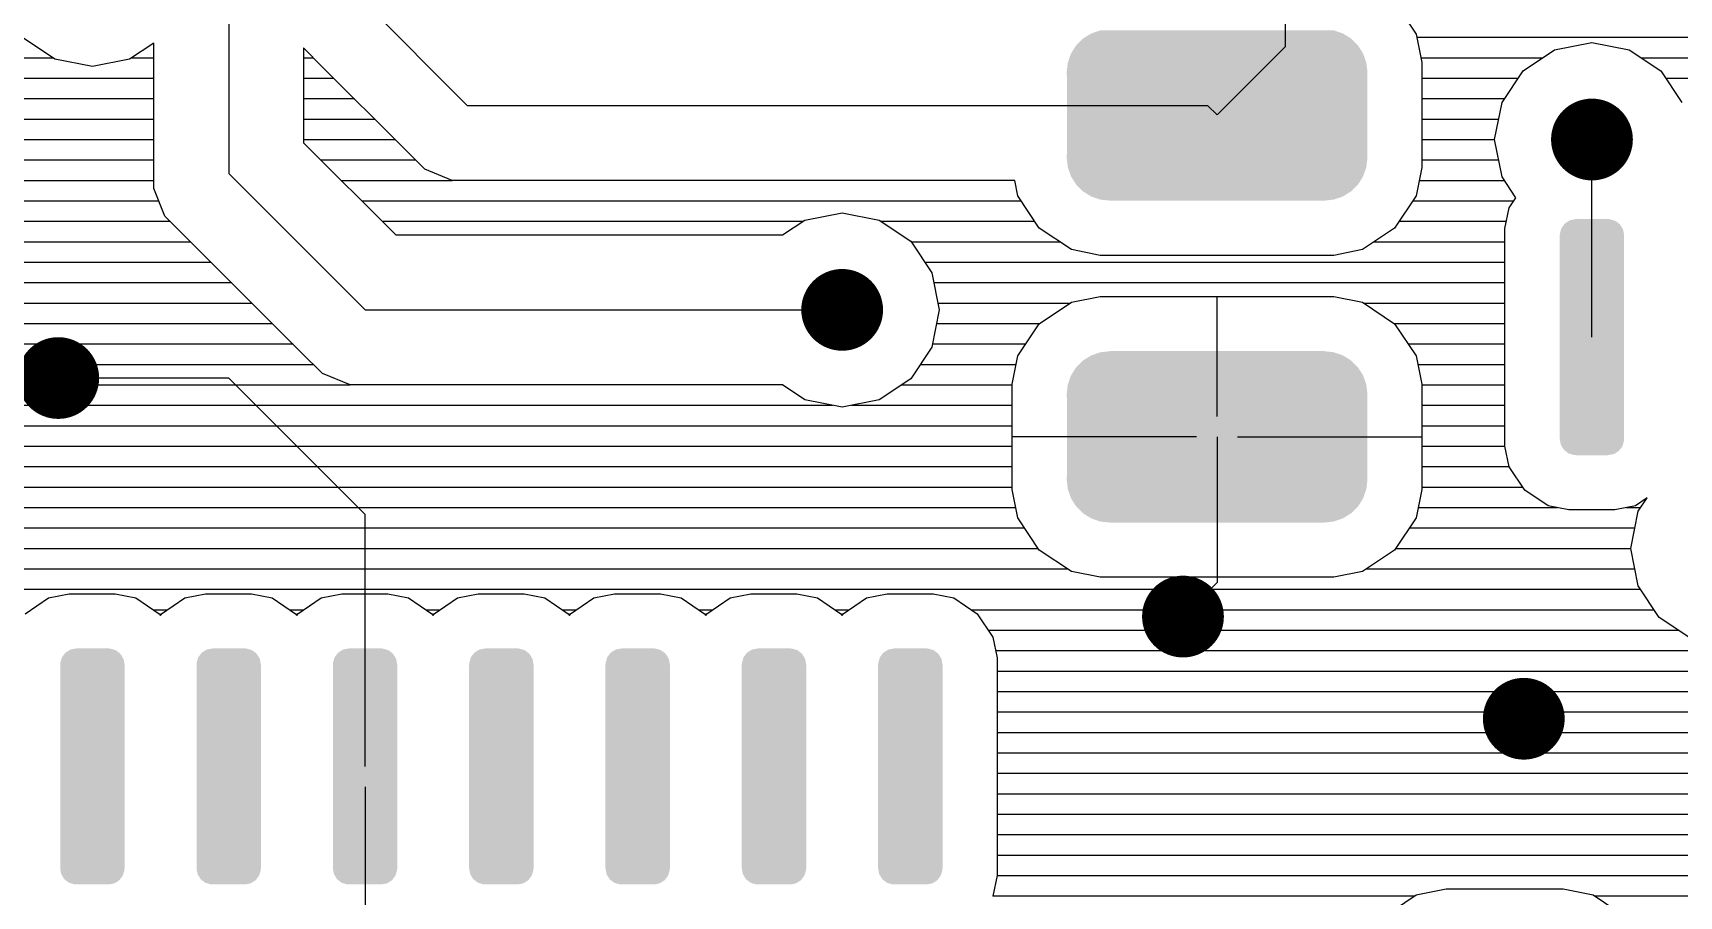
# Model space of a CAD drawing. Extents: x 295 to 953, y 10 to 290.
# Drawn here: x 656.18 to 691.45, y 187.39 to 205.89 of the extents above; entities that cross this region are included whole.
import ezdxf

# ---------------------------------------------------------------- set-up
doc = ezdxf.new("R2010")
doc.units = 0
doc.header["$LTSCALE"] = 5
doc.header["$MEASUREMENT"] = 0
doc.layers.get('0').update_dxf_attribs({"linetype": 'CONTINUOUS', "lineweight": 25})
doc.layers.add('DV-PEI-A6_TOP', color=5, linetype='CONTINUOUS')

msp = doc.modelspace()

# ---------------------------------------------------------------- linework, layer by layer
at = {"const_width": 0.876}
for points in [[(689.141, 203.603, 1), (690.018, 203.603, 1)], [(673.076, 199.952, 1), (673.952, 199.952, 1)], [(656.28, 198.491, 1), (657.156, 198.491, 1)], [(680.378, 193.379, 1), (681.255, 193.379, 1)], [(687.681, 191.189, 1), (688.557, 191.189, 1)]]:
    msp.add_lwpolyline(points, format="xyb", close=True, dxfattribs=at)
for points in [[(678.53, 205.622), (678.671, 205.763), (684.565, 205.622), (684.421, 205.763)], [(678.671, 205.763), (678.677, 205.767), (684.421, 205.763), (684.418, 205.767)], [(678.677, 205.767), (678.847, 205.874), (684.418, 205.767), (684.246, 205.874)], [(678.847, 205.874), (678.854, 205.876), (684.246, 205.874), (684.242, 205.876)], [(678.854, 205.876), (679.042, 205.942), (684.242, 205.876), (684.049, 205.942)], [(678.349, 205.252), (678.415, 205.441), (684.745, 205.252), (684.678, 205.441)], [(678.415, 205.441), (678.418, 205.447), (684.678, 205.441), (684.676, 205.447)], [(678.418, 205.447), (678.525, 205.617), (684.676, 205.447), (684.568, 205.617)], [(678.525, 205.617), (678.53, 205.622), (684.568, 205.617), (684.565, 205.622)], [(678.325, 205.046), (678.347, 205.246), (684.769, 205.046), (684.746, 205.246)], [(678.328, 204.973), (678.325, 205.046), (684.766, 204.973), (684.769, 205.046)], [(678.328, 203.285), (678.328, 204.973), (684.766, 203.285), (684.766, 204.973)], [(678.347, 205.246), (678.349, 205.252), (684.746, 205.246), (684.745, 205.252)], [(678.325, 203.212), (678.328, 203.285), (684.769, 203.212), (684.766, 203.285)], [(678.348, 203.012), (678.325, 203.212), (684.746, 203.012), (684.769, 203.212)], [(678.349, 203.006), (678.348, 203.012), (684.744, 203.006), (684.746, 203.012)], [(678.416, 202.816), (678.349, 203.006), (684.678, 202.816), (684.744, 203.006)], [(678.418, 202.811), (678.416, 202.816), (684.675, 202.811), (684.678, 202.816)], [(678.526, 202.641), (678.418, 202.811), (684.569, 202.641), (684.675, 202.811)], [(678.529, 202.636), (678.526, 202.641), (684.564, 202.636), (684.569, 202.641)], [(678.672, 202.494), (678.529, 202.636), (684.422, 202.494), (684.564, 202.636)], [(678.676, 202.49), (678.672, 202.494), (684.416, 202.49), (684.422, 202.494)], [(678.848, 202.384), (678.676, 202.49), (684.247, 202.384), (684.416, 202.49)], [(678.852, 202.381), (678.848, 202.384), (684.24, 202.381), (684.247, 202.384)], [(679.044, 202.316), (678.852, 202.381), (684.051, 202.316), (684.24, 202.381)], [(679.048, 202.315), (679.044, 202.316), (684.04, 202.315), (684.051, 202.316)], [(679.248, 202.293), (679.048, 202.315), (683.846, 202.293), (684.04, 202.315)], [(679.248, 202.289), (679.248, 202.293), (683.846, 202.289), (683.846, 202.293)], [(688.927, 201.707), (688.985, 201.784), (690.227, 201.707), (690.179, 201.784)], [(688.985, 201.784), (689.003, 201.808), (690.179, 201.784), (690.149, 201.808)], [(689.003, 201.808), (689.089, 201.861), (690.149, 201.808), (690.079, 201.861)], [(689.089, 201.861), (689.111, 201.874), (690.079, 201.861), (690.032, 201.874)], [(689.111, 201.874), (689.226, 201.896), (690.032, 201.874), (689.957, 201.896)], [(689.226, 201.896), (689.235, 201.897), (689.957, 201.896), (689.924, 201.897)], [(688.89, 201.552), (688.892, 201.585), (690.269, 201.552), (690.263, 201.585)], [(688.89, 197.183), (688.89, 201.552), (690.269, 197.183), (690.269, 201.552)], [(688.892, 201.585), (688.918, 201.677), (690.263, 201.585), (690.246, 201.677)], [(688.918, 201.677), (688.927, 201.707), (690.246, 201.677), (690.227, 201.707)], [(678.677, 198.868), (678.847, 198.974), (684.418, 198.868), (684.246, 198.974)], [(678.847, 198.974), (678.854, 198.977), (684.246, 198.974), (684.242, 198.977)], [(678.854, 198.977), (679.042, 199.042), (684.242, 198.977), (684.049, 199.042)], [(679.042, 199.042), (679.054, 199.044), (684.049, 199.042), (684.046, 199.044)], [(679.054, 199.044), (679.248, 199.065), (684.046, 199.044), (683.846, 199.065)], [(679.248, 199.065), (679.248, 199.07), (683.846, 199.065), (683.846, 199.07)], [(678.418, 198.547), (678.525, 198.718), (684.676, 198.547), (684.568, 198.718)], [(678.525, 198.718), (678.53, 198.722), (684.568, 198.718), (684.565, 198.722)], [(678.53, 198.722), (678.671, 198.864), (684.565, 198.722), (684.421, 198.864)], [(678.671, 198.864), (678.677, 198.868), (684.421, 198.864), (684.418, 198.868)], [(678.325, 198.147), (678.347, 198.346), (684.769, 198.147), (684.746, 198.346)], [(678.347, 198.346), (678.349, 198.352), (684.746, 198.346), (684.745, 198.352)], [(678.349, 198.352), (678.415, 198.542), (684.745, 198.352), (684.678, 198.542)], [(678.415, 198.542), (678.418, 198.547), (684.678, 198.542), (684.676, 198.547)], [(678.328, 198.073), (678.325, 198.147), (684.766, 198.073), (684.769, 198.147)], [(678.328, 196.385), (678.328, 198.073), (684.766, 196.385), (684.766, 198.073)], [(688.896, 197.15), (688.89, 197.183), (690.267, 197.15), (690.269, 197.183)], [(688.913, 197.058), (688.896, 197.15), (690.241, 197.058), (690.267, 197.15)], [(688.932, 197.028), (688.913, 197.058), (690.232, 197.028), (690.241, 197.058)], [(688.98, 196.951), (688.932, 197.028), (690.174, 196.951), (690.232, 197.028)], [(689.011, 196.928), (688.98, 196.951), (690.156, 196.928), (690.174, 196.951)], [(689.08, 196.874), (689.011, 196.928), (690.07, 196.874), (690.156, 196.928)], [(689.127, 196.861), (689.08, 196.874), (690.048, 196.861), (690.07, 196.874)], [(689.202, 196.84), (689.127, 196.861), (689.933, 196.84), (690.048, 196.861)], [(689.235, 196.838), (689.202, 196.84), (689.924, 196.838), (689.933, 196.84)], [(678.325, 196.312), (678.328, 196.385), (684.769, 196.312), (684.766, 196.385)], [(678.348, 196.112), (678.325, 196.312), (684.746, 196.112), (684.769, 196.312)], [(678.349, 196.107), (678.348, 196.112), (684.744, 196.107), (684.746, 196.112)], [(678.416, 195.917), (678.349, 196.107), (684.678, 195.917), (684.744, 196.107)], [(678.418, 195.911), (678.416, 195.917), (684.675, 195.911), (684.678, 195.917)], [(678.526, 195.741), (678.418, 195.911), (684.569, 195.741), (684.675, 195.911)], [(678.529, 195.737), (678.526, 195.741), (684.564, 195.737), (684.569, 195.741)], [(678.672, 195.595), (678.529, 195.737), (684.422, 195.595), (684.564, 195.737)], [(678.676, 195.591), (678.672, 195.595), (684.416, 195.591), (684.422, 195.595)], [(678.848, 195.485), (678.676, 195.591), (684.247, 195.485), (684.416, 195.591)], [(678.852, 195.482), (678.848, 195.485), (684.24, 195.482), (684.247, 195.485)], [(679.044, 195.417), (678.852, 195.482), (684.051, 195.417), (684.24, 195.482)], [(679.048, 195.415), (679.044, 195.417), (684.04, 195.415), (684.051, 195.417)], [(679.248, 195.394), (679.048, 195.415), (683.846, 195.394), (684.04, 195.415)], [(679.248, 195.389), (679.248, 195.394), (683.846, 195.389), (683.846, 195.394)], [(656.796, 192.506), (656.854, 192.583), (658.096, 192.506), (658.048, 192.583)], [(656.854, 192.583), (656.872, 192.606), (658.048, 192.583), (658.018, 192.606)], [(656.872, 192.606), (656.958, 192.659), (658.018, 192.606), (657.948, 192.659)], [(656.958, 192.659), (656.98, 192.673), (657.948, 192.659), (657.901, 192.673)], [(656.98, 192.673), (657.095, 192.694), (657.901, 192.673), (657.826, 192.694)], [(657.095, 192.694), (657.104, 192.696), (657.826, 192.694), (657.793, 192.696)], [(659.717, 192.506), (659.775, 192.583), (661.017, 192.506), (660.969, 192.583)], [(659.775, 192.583), (659.793, 192.606), (660.969, 192.583), (660.939, 192.606)], [(659.793, 192.606), (659.879, 192.659), (660.939, 192.606), (660.869, 192.659)], [(659.879, 192.659), (659.901, 192.673), (660.869, 192.659), (660.822, 192.673)], [(659.901, 192.673), (660.016, 192.694), (660.822, 192.673), (660.747, 192.694)], [(660.016, 192.694), (660.025, 192.696), (660.747, 192.694), (660.714, 192.696)], [(662.638, 192.506), (662.696, 192.583), (663.938, 192.506), (663.89, 192.583)], [(662.696, 192.583), (662.714, 192.606), (663.89, 192.583), (663.86, 192.606)], [(662.714, 192.606), (662.8, 192.659), (663.86, 192.606), (663.79, 192.659)], [(662.8, 192.659), (662.822, 192.673), (663.79, 192.659), (663.743, 192.673)], [(662.822, 192.673), (662.937, 192.694), (663.743, 192.673), (663.668, 192.694)], [(662.937, 192.694), (662.946, 192.696), (663.668, 192.694), (663.635, 192.696)], [(665.559, 192.506), (665.617, 192.583), (666.859, 192.506), (666.811, 192.583)], [(665.617, 192.583), (665.635, 192.606), (666.811, 192.583), (666.781, 192.606)], [(665.635, 192.606), (665.721, 192.659), (666.781, 192.606), (666.711, 192.659)], [(665.721, 192.659), (665.743, 192.673), (666.711, 192.659), (666.664, 192.673)], [(665.743, 192.673), (665.858, 192.694), (666.664, 192.673), (666.589, 192.694)], [(665.858, 192.694), (665.867, 192.696), (666.589, 192.694), (666.556, 192.696)], [(668.48, 192.506), (668.538, 192.583), (669.78, 192.506), (669.732, 192.583)], [(668.538, 192.583), (668.556, 192.606), (669.732, 192.583), (669.702, 192.606)], [(668.556, 192.606), (668.642, 192.659), (669.702, 192.606), (669.632, 192.659)], [(668.642, 192.659), (668.664, 192.673), (669.632, 192.659), (669.585, 192.673)], [(668.664, 192.673), (668.779, 192.694), (669.585, 192.673), (669.51, 192.694)], [(668.779, 192.694), (668.788, 192.696), (669.51, 192.694), (669.477, 192.696)], [(671.401, 192.506), (671.459, 192.583), (672.701, 192.506), (672.653, 192.583)], [(671.459, 192.583), (671.477, 192.606), (672.653, 192.583), (672.623, 192.606)], [(671.477, 192.606), (671.563, 192.659), (672.623, 192.606), (672.553, 192.659)], [(671.563, 192.659), (671.585, 192.673), (672.553, 192.659), (672.506, 192.673)], [(671.585, 192.673), (671.7, 192.694), (672.506, 192.673), (672.431, 192.694)], [(671.7, 192.694), (671.709, 192.696), (672.431, 192.694), (672.398, 192.696)], [(674.322, 192.506), (674.38, 192.583), (675.622, 192.506), (675.574, 192.583)], [(674.38, 192.583), (674.398, 192.606), (675.574, 192.583), (675.544, 192.606)], [(674.398, 192.606), (674.484, 192.659), (675.544, 192.606), (675.474, 192.659)], [(674.484, 192.659), (674.506, 192.673), (675.474, 192.659), (675.427, 192.673)], [(674.506, 192.673), (674.621, 192.694), (675.427, 192.673), (675.352, 192.694)], [(674.621, 192.694), (674.63, 192.696), (675.352, 192.694), (675.319, 192.696)], [(656.759, 192.351), (656.761, 192.384), (658.138, 192.351), (658.132, 192.384)], [(656.759, 187.981), (656.759, 192.351), (658.138, 187.981), (658.138, 192.351)], [(656.761, 192.384), (656.787, 192.476), (658.132, 192.384), (658.115, 192.476)], [(656.787, 192.476), (656.796, 192.506), (658.115, 192.476), (658.096, 192.506)], [(659.68, 192.351), (659.682, 192.384), (661.059, 192.351), (661.053, 192.384)], [(659.68, 187.981), (659.68, 192.351), (661.059, 187.981), (661.059, 192.351)], [(659.682, 192.384), (659.708, 192.476), (661.053, 192.384), (661.036, 192.476)], [(659.708, 192.476), (659.717, 192.506), (661.036, 192.476), (661.017, 192.506)], [(662.601, 192.351), (662.603, 192.384), (663.98, 192.351), (663.974, 192.384)], [(662.601, 187.981), (662.601, 192.351), (663.98, 187.981), (663.98, 192.351)], [(662.603, 192.384), (662.629, 192.476), (663.974, 192.384), (663.957, 192.476)], [(662.629, 192.476), (662.638, 192.506), (663.957, 192.476), (663.938, 192.506)], [(665.522, 192.351), (665.524, 192.384), (666.901, 192.351), (666.895, 192.384)], [(665.522, 187.981), (665.522, 192.351), (666.901, 187.981), (666.901, 192.351)], [(665.524, 192.384), (665.55, 192.476), (666.895, 192.384), (666.878, 192.476)], [(665.55, 192.476), (665.559, 192.506), (666.878, 192.476), (666.859, 192.506)], [(668.443, 192.351), (668.445, 192.384), (669.822, 192.351), (669.816, 192.384)], [(668.443, 187.981), (668.443, 192.351), (669.822, 187.981), (669.822, 192.351)], [(668.445, 192.384), (668.471, 192.476), (669.816, 192.384), (669.799, 192.476)], [(668.471, 192.476), (668.48, 192.506), (669.799, 192.476), (669.78, 192.506)], [(671.364, 192.351), (671.366, 192.384), (672.743, 192.351), (672.737, 192.384)], [(671.364, 187.981), (671.364, 192.351), (672.743, 187.981), (672.743, 192.351)], [(671.366, 192.384), (671.392, 192.476), (672.737, 192.384), (672.72, 192.476)], [(671.392, 192.476), (671.401, 192.506), (672.72, 192.476), (672.701, 192.506)], [(674.285, 192.351), (674.287, 192.384), (675.664, 192.351), (675.658, 192.384)], [(674.285, 187.981), (674.285, 192.351), (675.664, 187.981), (675.664, 192.351)], [(674.287, 192.384), (674.313, 192.476), (675.658, 192.384), (675.641, 192.476)], [(674.313, 192.476), (674.322, 192.506), (675.641, 192.476), (675.622, 192.506)], [(656.765, 187.949), (656.759, 187.981), (658.136, 187.949), (658.138, 187.981)], [(656.782, 187.857), (656.765, 187.949), (658.11, 187.857), (658.136, 187.949)], [(656.801, 187.827), (656.782, 187.857), (658.101, 187.827), (658.11, 187.857)], [(656.849, 187.75), (656.801, 187.827), (658.043, 187.75), (658.101, 187.827)], [(656.88, 187.726), (656.849, 187.75), (658.025, 187.726), (658.043, 187.75)], [(656.949, 187.673), (656.88, 187.726), (657.939, 187.673), (658.025, 187.726)], [(656.996, 187.66), (656.949, 187.673), (657.917, 187.66), (657.939, 187.673)], [(657.071, 187.638), (656.996, 187.66), (657.802, 187.638), (657.917, 187.66)], [(659.686, 187.949), (659.68, 187.981), (661.057, 187.949), (661.059, 187.981)], [(659.703, 187.857), (659.686, 187.949), (661.031, 187.857), (661.057, 187.949)], [(659.722, 187.827), (659.703, 187.857), (661.022, 187.827), (661.031, 187.857)], [(659.77, 187.75), (659.722, 187.827), (660.964, 187.75), (661.022, 187.827)], [(659.801, 187.726), (659.77, 187.75), (660.946, 187.726), (660.964, 187.75)], [(659.87, 187.673), (659.801, 187.726), (660.86, 187.673), (660.946, 187.726)], [(659.917, 187.66), (659.87, 187.673), (660.838, 187.66), (660.86, 187.673)], [(659.992, 187.638), (659.917, 187.66), (660.723, 187.638), (660.838, 187.66)], [(662.607, 187.949), (662.601, 187.981), (663.978, 187.949), (663.98, 187.981)], [(662.624, 187.857), (662.607, 187.949), (663.952, 187.857), (663.978, 187.949)], [(662.643, 187.827), (662.624, 187.857), (663.943, 187.827), (663.952, 187.857)], [(662.691, 187.75), (662.643, 187.827), (663.885, 187.75), (663.943, 187.827)], [(662.722, 187.726), (662.691, 187.75), (663.867, 187.726), (663.885, 187.75)], [(662.791, 187.673), (662.722, 187.726), (663.781, 187.673), (663.867, 187.726)], [(662.838, 187.66), (662.791, 187.673), (663.759, 187.66), (663.781, 187.673)], [(662.913, 187.638), (662.838, 187.66), (663.644, 187.638), (663.759, 187.66)], [(665.528, 187.949), (665.522, 187.981), (666.899, 187.949), (666.901, 187.981)], [(665.545, 187.857), (665.528, 187.949), (666.873, 187.857), (666.899, 187.949)], [(665.564, 187.827), (665.545, 187.857), (666.864, 187.827), (666.873, 187.857)], [(665.612, 187.75), (665.564, 187.827), (666.806, 187.75), (666.864, 187.827)], [(665.643, 187.726), (665.612, 187.75), (666.788, 187.726), (666.806, 187.75)], [(665.712, 187.673), (665.643, 187.726), (666.702, 187.673), (666.788, 187.726)], [(665.759, 187.66), (665.712, 187.673), (666.68, 187.66), (666.702, 187.673)], [(665.834, 187.638), (665.759, 187.66), (666.565, 187.638), (666.68, 187.66)], [(668.449, 187.949), (668.443, 187.981), (669.82, 187.949), (669.822, 187.981)], [(668.466, 187.857), (668.449, 187.949), (669.794, 187.857), (669.82, 187.949)], [(668.485, 187.827), (668.466, 187.857), (669.785, 187.827), (669.794, 187.857)], [(668.533, 187.75), (668.485, 187.827), (669.727, 187.75), (669.785, 187.827)], [(668.564, 187.726), (668.533, 187.75), (669.709, 187.726), (669.727, 187.75)], [(668.633, 187.673), (668.564, 187.726), (669.623, 187.673), (669.709, 187.726)], [(668.68, 187.66), (668.633, 187.673), (669.601, 187.66), (669.623, 187.673)], [(668.755, 187.638), (668.68, 187.66), (669.486, 187.638), (669.601, 187.66)], [(671.37, 187.949), (671.364, 187.981), (672.741, 187.949), (672.743, 187.981)], [(671.387, 187.857), (671.37, 187.949), (672.715, 187.857), (672.741, 187.949)], [(671.406, 187.827), (671.387, 187.857), (672.706, 187.827), (672.715, 187.857)], [(671.454, 187.75), (671.406, 187.827), (672.648, 187.75), (672.706, 187.827)], [(671.485, 187.726), (671.454, 187.75), (672.63, 187.726), (672.648, 187.75)], [(671.554, 187.673), (671.485, 187.726), (672.544, 187.673), (672.63, 187.726)], [(671.601, 187.66), (671.554, 187.673), (672.522, 187.66), (672.544, 187.673)], [(671.676, 187.638), (671.601, 187.66), (672.407, 187.638), (672.522, 187.66)], [(674.291, 187.949), (674.285, 187.981), (675.662, 187.949), (675.664, 187.981)], [(674.308, 187.857), (674.291, 187.949), (675.636, 187.857), (675.662, 187.949)], [(674.327, 187.827), (674.308, 187.857), (675.627, 187.827), (675.636, 187.857)], [(674.375, 187.75), (674.327, 187.827), (675.569, 187.75), (675.627, 187.827)], [(674.406, 187.726), (674.375, 187.75), (675.551, 187.726), (675.569, 187.75)], [(674.475, 187.673), (674.406, 187.726), (675.465, 187.673), (675.551, 187.726)], [(674.522, 187.66), (674.475, 187.673), (675.443, 187.66), (675.465, 187.673)], [(674.597, 187.638), (674.522, 187.66), (675.328, 187.638), (675.443, 187.66)], [(657.104, 187.637), (657.071, 187.638), (657.793, 187.637), (657.802, 187.638)], [(660.025, 187.637), (659.992, 187.638), (660.714, 187.637), (660.723, 187.638)], [(662.946, 187.637), (662.913, 187.638), (663.635, 187.637), (663.644, 187.638)], [(665.867, 187.637), (665.834, 187.638), (666.556, 187.637), (666.565, 187.638)], [(668.788, 187.637), (668.755, 187.638), (669.477, 187.637), (669.486, 187.638)], [(671.709, 187.637), (671.676, 187.638), (672.398, 187.637), (672.407, 187.638)], [(674.63, 187.637), (674.597, 187.638), (675.319, 187.637), (675.328, 187.638)]]:
    msp.add_solid(points)
at = {"layer": 'DV-PEI-A6_TOP', "color": 7}
for p, q in [((660.37, 213.534), (660.37, 202.873)), ((683.007, 210.526), (683.007, 205.589)), ((663.291, 206.524), (665.481, 204.333)), ((685.35, 206.553), (685.811, 205.864)), ((656.648, 205.326), (655.971, 205.776)), ((658.763, 205.671), (658.243, 205.326)), ((658.763, 203.188), (658.763, 205.671)), ((685.811, 205.864), (685.934, 205.256)), ((685.823, 205.794), (720.104, 205.794)), ((688.779, 205.525), (689.58, 205.683)), ((689.58, 205.683), (690.374, 205.525)), ((653.943, 205.356), (656.607, 205.356)), ((657.449, 205.169), (656.648, 205.326)), ((658.243, 205.326), (657.449, 205.169)), ((658.284, 205.356), (658.763, 205.356)), ((662.379, 205.157), (661.976, 205.566)), ((661.976, 205.566), (661.976, 203.533)), ((661.976, 205.356), (662.186, 205.356)), ((683.007, 205.589), (681.547, 204.129)), ((685.911, 205.356), (688.522, 205.356)), ((688.102, 205.075), (688.779, 205.525)), ((690.374, 205.525), (691.052, 205.075)), ((690.631, 205.356), (697.285, 205.356)), ((664.114, 203.422), (662.379, 205.157)), ((685.934, 205.256), (685.934, 203.001)), ((687.652, 204.398), (688.102, 205.075)), ((691.052, 205.075), (691.502, 204.398)), ((653.943, 204.917), (658.763, 204.917)), ((661.976, 204.917), (662.625, 204.917)), ((685.934, 204.917), (687.996, 204.917)), ((691.157, 204.917), (696.759, 204.917)), ((653.943, 204.479), (658.763, 204.479)), ((661.976, 204.479), (663.063, 204.479)), ((665.481, 204.333), (681.342, 204.333)), ((681.342, 204.333), (681.547, 204.129)), ((685.934, 204.479), (687.704, 204.479)), ((687.494, 203.603), (687.652, 204.398)), ((653.943, 204.041), (658.763, 204.041)), ((661.976, 204.041), (663.501, 204.041)), ((685.934, 204.041), (687.582, 204.041)), ((653.943, 203.603), (658.763, 203.603)), ((661.976, 203.603), (663.939, 203.603)), ((661.976, 203.533), (663.951, 201.558)), ((685.934, 203.603), (687.494, 203.603)), ((687.652, 202.803), (687.494, 203.603)), ((689.58, 199.368), (689.58, 203.603)), ((653.891, 203.165), (658.763, 203.165)), ((658.763, 202.551), (658.763, 203.188)), ((662.344, 203.165), (664.377, 203.165)), ((664.57, 202.966), (664.114, 203.422)), ((685.934, 203.165), (687.582, 203.165)), ((660.37, 202.873), (663.291, 199.952)), ((665.16, 202.727), (664.57, 202.966)), ((685.934, 203.001), (685.811, 202.394)), ((653.71, 202.727), (658.763, 202.727)), ((659.003, 201.961), (658.763, 202.551)), ((662.782, 202.727), (665.16, 202.727)), ((677.212, 202.727), (665.16, 202.727)), ((677.276, 202.394), (677.212, 202.727)), ((685.876, 202.727), (687.704, 202.727)), ((687.95, 202.353), (687.652, 202.803)), ((653.289, 202.289), (658.868, 202.289)), ((663.22, 202.289), (677.346, 202.289)), ((677.738, 201.704), (677.276, 202.394)), ((685.811, 202.394), (685.35, 201.704)), ((685.741, 202.289), (687.903, 202.289)), ((687.716, 201.699), (687.804, 202.142)), ((687.804, 202.142), (687.95, 202.353)), ((652.851, 201.85), (659.119, 201.85)), ((659.458, 201.506), (659.003, 201.961)), ((663.659, 201.85), (672.673, 201.85)), ((672.235, 201.558), (672.714, 201.874)), ((672.714, 201.874), (673.514, 202.032)), ((673.514, 202.032), (674.309, 201.874)), ((674.309, 201.874), (674.986, 201.424)), ((674.349, 201.85), (677.644, 201.85)), ((685.443, 201.85), (687.745, 201.85)), ((652.413, 201.412), (659.558, 201.412)), ((661.924, 199.04), (659.458, 201.506)), ((663.951, 201.558), (672.235, 201.558)), ((674.986, 201.424), (675.436, 200.746)), ((674.992, 201.412), (678.176, 201.412)), ((678.427, 201.243), (677.738, 201.704)), ((685.35, 201.704), (684.661, 201.243)), ((684.912, 201.412), (687.716, 201.412)), ((687.716, 197.031), (687.716, 201.699)), ((679.041, 201.12), (678.427, 201.243)), ((684.047, 201.12), (679.041, 201.12)), ((684.661, 201.243), (684.047, 201.12)), ((651.975, 200.974), (659.996, 200.974)), ((675.29, 200.974), (687.716, 200.974)), ((675.436, 200.746), (675.594, 199.952)), ((651.536, 200.536), (660.434, 200.536)), ((675.477, 200.536), (687.716, 200.536)), ((651.098, 200.098), (660.872, 200.098)), ((675.565, 200.098), (678.398, 200.098)), ((677.738, 199.654), (678.427, 200.115)), ((678.427, 200.115), (679.041, 200.238)), ((679.041, 200.238), (684.047, 200.238)), ((681.547, 197.668), (681.547, 200.238)), ((684.047, 200.238), (684.661, 200.115)), ((684.661, 200.115), (685.35, 199.654)), ((684.69, 200.098), (687.716, 200.098)), ((650.315, 199.66), (661.31, 199.66)), ((663.291, 199.952), (673.514, 199.952)), ((675.594, 199.952), (675.436, 199.151)), ((675.535, 199.66), (677.744, 199.66)), ((677.276, 198.964), (677.738, 199.654)), ((685.344, 199.66), (687.716, 199.66)), ((685.35, 199.654), (685.811, 198.964)), ((647.634, 199.221), (661.748, 199.221)), ((662.379, 198.585), (661.924, 199.04)), ((675.436, 199.151), (674.986, 198.474)), ((675.448, 199.221), (677.446, 199.221)), ((677.154, 198.357), (677.276, 198.964)), ((685.642, 199.221), (687.716, 199.221)), ((685.811, 198.964), (685.934, 198.357)), ((647.757, 198.783), (662.186, 198.783)), ((662.969, 198.345), (662.379, 198.585)), ((675.191, 198.783), (677.241, 198.783)), ((685.847, 198.783), (687.716, 198.783)), ((652.535, 198.345), (662.969, 198.345)), ((660.37, 198.491), (656.718, 198.491)), ((663.291, 195.57), (660.37, 198.491)), ((672.235, 198.345), (662.969, 198.345)), ((672.714, 198.024), (672.235, 198.345)), ((674.986, 198.474), (674.309, 198.024)), ((674.788, 198.345), (677.154, 198.345)), ((677.154, 196.102), (677.154, 198.357)), ((685.934, 198.357), (685.934, 196.102)), ((685.934, 198.345), (687.716, 198.345)), ((653.61, 197.907), (673.31, 197.907)), ((673.514, 197.866), (672.714, 198.024)), ((674.309, 198.024), (673.514, 197.866)), ((673.713, 197.907), (677.154, 197.907)), ((685.934, 197.907), (687.716, 197.907)), ((654.013, 197.469), (677.154, 197.469)), ((681.109, 197.229), (677.154, 197.229)), ((681.547, 197.229), (681.547, 194.11)), ((681.985, 197.229), (685.934, 197.229)), ((685.934, 197.469), (687.716, 197.469)), ((654.271, 197.031), (677.154, 197.031)), ((685.934, 197.031), (687.716, 197.031)), ((687.804, 196.587), (687.716, 197.031)), ((654.358, 196.593), (677.154, 196.593)), ((681.547, 196.791), (681.547, 194.221)), ((685.934, 196.593), (687.804, 196.593)), ((688.142, 196.09), (687.804, 196.587)), ((654.387, 196.154), (677.154, 196.154)), ((685.934, 196.154), (688.096, 196.154)), ((677.276, 195.494), (677.154, 196.102)), ((685.934, 196.102), (685.811, 195.494)), ((688.639, 195.751), (688.142, 196.09)), ((690.765, 195.921), (690.514, 195.751)), ((690.573, 195.635), (690.765, 195.921)), ((654.3, 195.716), (677.235, 195.716)), ((663.291, 190.166), (663.291, 195.57)), ((677.738, 194.805), (677.276, 195.494)), ((685.811, 195.494), (685.35, 194.805)), ((685.852, 195.716), (688.843, 195.716)), ((689.083, 195.664), (688.639, 195.751)), ((690.07, 195.664), (689.083, 195.664)), ((690.514, 195.751), (690.07, 195.664)), ((690.31, 195.716), (690.625, 195.716)), ((690.415, 194.84), (690.573, 195.635)), ((654.113, 195.278), (677.422, 195.278)), ((685.665, 195.278), (690.503, 195.278)), ((653.943, 194.84), (677.714, 194.84)), ((678.427, 194.343), (677.738, 194.805)), ((685.35, 194.805), (684.661, 194.343)), ((685.373, 194.84), (690.415, 194.84)), ((690.573, 194.04), (690.415, 194.84)), ((653.943, 194.402), (678.345, 194.402)), ((684.742, 194.402), (690.503, 194.402)), ((679.041, 194.221), (678.427, 194.343)), ((684.047, 194.221), (679.041, 194.221)), ((681.547, 194.11), (680.817, 193.379)), ((684.661, 194.343), (684.047, 194.221)), ((691.023, 193.362), (690.573, 194.04)), ((653.943, 193.964), (690.625, 193.964)), ((656.011, 193.438), (656.508, 193.777)), ((656.508, 193.777), (656.952, 193.864)), ((656.952, 193.864), (657.939, 193.864)), ((657.939, 193.864), (658.383, 193.777)), ((658.383, 193.777), (658.88, 193.438)), ((658.932, 193.438), (659.429, 193.777)), ((659.429, 193.777), (659.873, 193.864)), ((659.873, 193.864), (660.86, 193.864)), ((660.86, 193.864), (661.304, 193.777)), ((661.304, 193.777), (661.801, 193.438)), ((661.853, 193.438), (662.35, 193.777)), ((662.35, 193.777), (662.794, 193.864)), ((662.794, 193.864), (663.781, 193.864)), ((663.291, 190.605), (663.291, 193.864)), ((663.781, 193.864), (664.225, 193.777)), ((664.225, 193.777), (664.722, 193.438)), ((664.774, 193.438), (665.271, 193.777)), ((665.271, 193.777), (665.715, 193.864)), ((665.715, 193.864), (666.702, 193.864)), ((666.702, 193.864), (667.146, 193.777)), ((667.146, 193.777), (667.643, 193.438)), ((667.695, 193.438), (668.192, 193.777)), ((668.192, 193.777), (668.636, 193.864)), ((668.636, 193.864), (669.623, 193.864)), ((669.623, 193.864), (670.067, 193.777)), ((670.067, 193.777), (670.564, 193.438)), ((670.616, 193.438), (671.113, 193.777)), ((671.113, 193.777), (671.557, 193.864)), ((671.557, 193.864), (672.544, 193.864)), ((672.544, 193.864), (672.988, 193.777)), ((672.988, 193.777), (673.485, 193.438)), ((673.537, 193.438), (674.034, 193.777)), ((674.034, 193.777), (674.478, 193.864)), ((674.478, 193.864), (675.465, 193.864)), ((675.465, 193.864), (675.909, 193.777)), ((675.909, 193.777), (676.406, 193.438)), ((658.757, 193.526), (659.055, 193.526)), ((658.88, 193.438), (658.909, 193.403)), ((658.909, 193.403), (658.932, 193.438)), ((661.678, 193.526), (661.976, 193.526)), ((661.801, 193.438), (661.83, 193.403)), ((661.83, 193.403), (661.853, 193.438)), ((664.599, 193.526), (664.897, 193.526)), ((664.722, 193.438), (664.751, 193.403)), ((664.751, 193.403), (664.774, 193.438)), ((667.52, 193.526), (667.818, 193.526)), ((667.643, 193.438), (667.672, 193.403)), ((667.672, 193.403), (667.695, 193.438)), ((670.441, 193.526), (670.739, 193.526)), ((670.564, 193.438), (670.593, 193.403)), ((670.593, 193.403), (670.616, 193.438)), ((673.362, 193.526), (673.66, 193.526)), ((673.485, 193.438), (673.514, 193.403)), ((673.514, 193.403), (673.537, 193.438)), ((676.283, 193.526), (690.917, 193.526)), ((676.406, 193.438), (676.745, 192.941)), ((691.7, 192.912), (691.023, 193.362)), ((676.645, 193.087), (691.443, 193.087)), ((676.745, 192.941), (676.832, 192.497)), ((676.803, 192.649), (700.907, 192.649)), ((676.832, 192.497), (676.832, 187.83)), ((676.832, 192.211), (700.995, 192.211)), ((676.832, 191.773), (701.082, 191.773)), ((676.832, 191.335), (701.193, 191.335)), ((676.832, 190.897), (701.486, 190.897)), ((676.832, 190.458), (701.783, 190.458)), ((676.832, 190.02), (702.333, 190.02)), ((663.291, 189.728), (663.291, 186.463)), ((676.832, 189.582), (703.133, 189.582)), ((676.832, 189.144), (708.42, 189.144)), ((676.832, 188.706), (708.42, 188.706)), ((676.832, 188.268), (708.42, 188.268)), ((676.832, 187.83), (676.745, 187.386)), ((676.832, 187.83), (708.42, 187.83)), ((676.745, 187.391), (685.776, 187.391)), ((685.087, 186.924), (685.811, 187.415)), ((685.811, 187.415), (686.454, 187.543)), ((686.454, 187.543), (688.96, 187.543)), ((688.96, 187.543), (689.603, 187.415)), ((689.603, 187.415), (690.333, 186.924)), ((689.638, 187.391), (696.818, 187.391))]:
    msp.add_line(p, q, dxfattribs=at)

doc.saveas('drawing.dxf')
